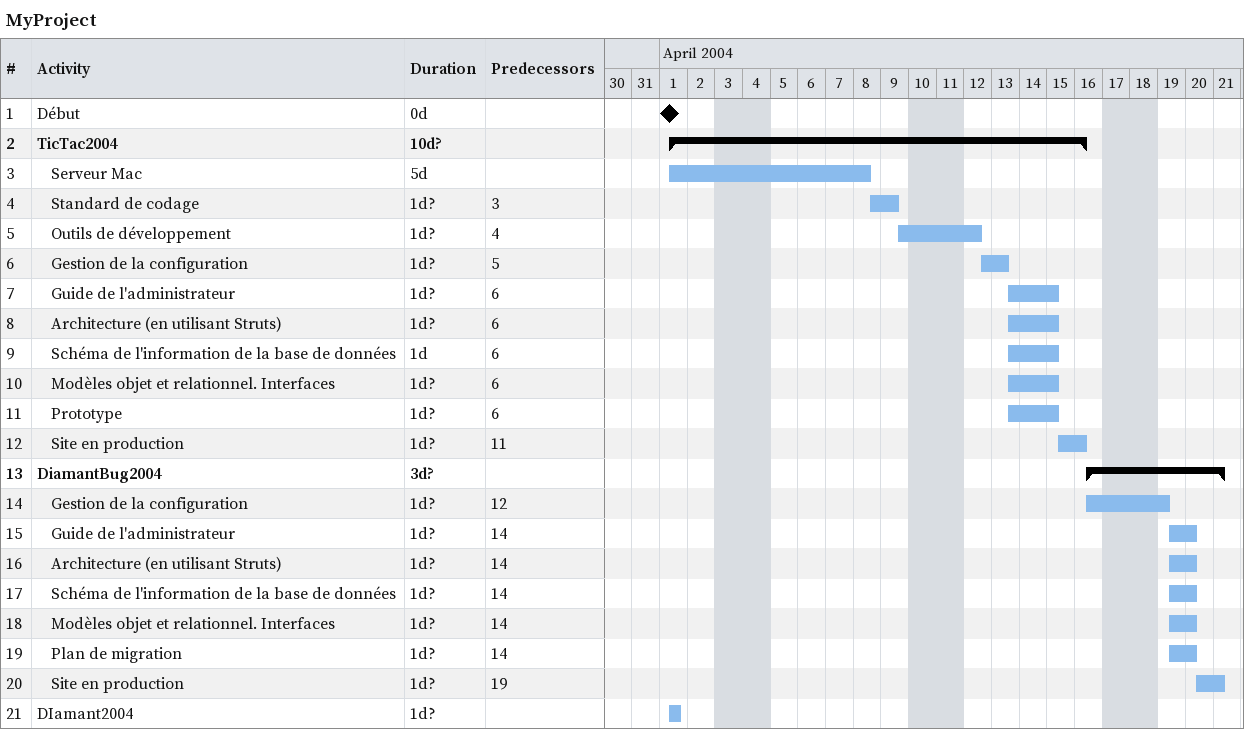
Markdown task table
MyProject

| ID | Level | Task | Duration | Start | Finish | Predecessors |
|---|---|---|---|---|---|---|
| 1 | 1 | Début | 0d | 2004-04-01 | 2004-04-01 |  |
| 2 | 1 | **TicTac2004** | 10d? | 2004-04-01 | 2004-04-16 |  |
| 3 | 2 | Serveur Mac | 5d | 2004-04-01 | 2004-04-08 |  |
| 4 | 2 | Standard de codage | 1d? | 2004-04-08 | 2004-04-09 | 3 |
| 5 | 2 | Outils de développement | 1d? | 2004-04-09 | 2004-04-12 | 4 |
| 6 | 2 | Gestion de la configuration | 1d? | 2004-04-12 | 2004-04-13 | 5 |
| 7 | 2 | Guide de l'administrateur | 1d? | 2004-04-13 | 2004-04-15 | 6 |
| 8 | 2 | Architecture (en utilisant Struts) | 1d? | 2004-04-13 | 2004-04-15 | 6 |
| 9 | 2 | Schéma de l'information de la base de données | 1d | 2004-04-13 | 2004-04-15 | 6 |
| 10 | 2 | Modèles objet et relationnel. Interfaces | 1d? | 2004-04-13 | 2004-04-15 | 6 |
| 11 | 2 | Prototype | 1d? | 2004-04-13 | 2004-04-15 | 6 |
| 12 | 2 | Site en production | 1d? | 2004-04-15 | 2004-04-16 | 11 |
| 13 | 1 | **DiamantBug2004** | 3d? | 2004-04-16 | 2004-04-21 |  |
| 14 | 2 | Gestion de la configuration | 1d? | 2004-04-16 | 2004-04-19 | 12 |
| 15 | 2 | Guide de l'administrateur | 1d? | 2004-04-19 | 2004-04-20 | 14 |
| 16 | 2 | Architecture (en utilisant Struts) | 1d? | 2004-04-19 | 2004-04-20 | 14 |
| 17 | 2 | Schéma de l'information de la base de données | 1d? | 2004-04-19 | 2004-04-20 | 14 |
| 18 | 2 | Modèles objet et relationnel. Interfaces | 1d? | 2004-04-19 | 2004-04-20 | 14 |
| 19 | 2 | Plan de migration | 1d? | 2004-04-19 | 2004-04-20 | 14 |
| 20 | 2 | Site en production | 1d? | 2004-04-20 | 2004-04-21 | 19 |
| 21 | 1 | DIamant2004 | 1d? | 2004-04-01 | 2004-04-01 |  |
